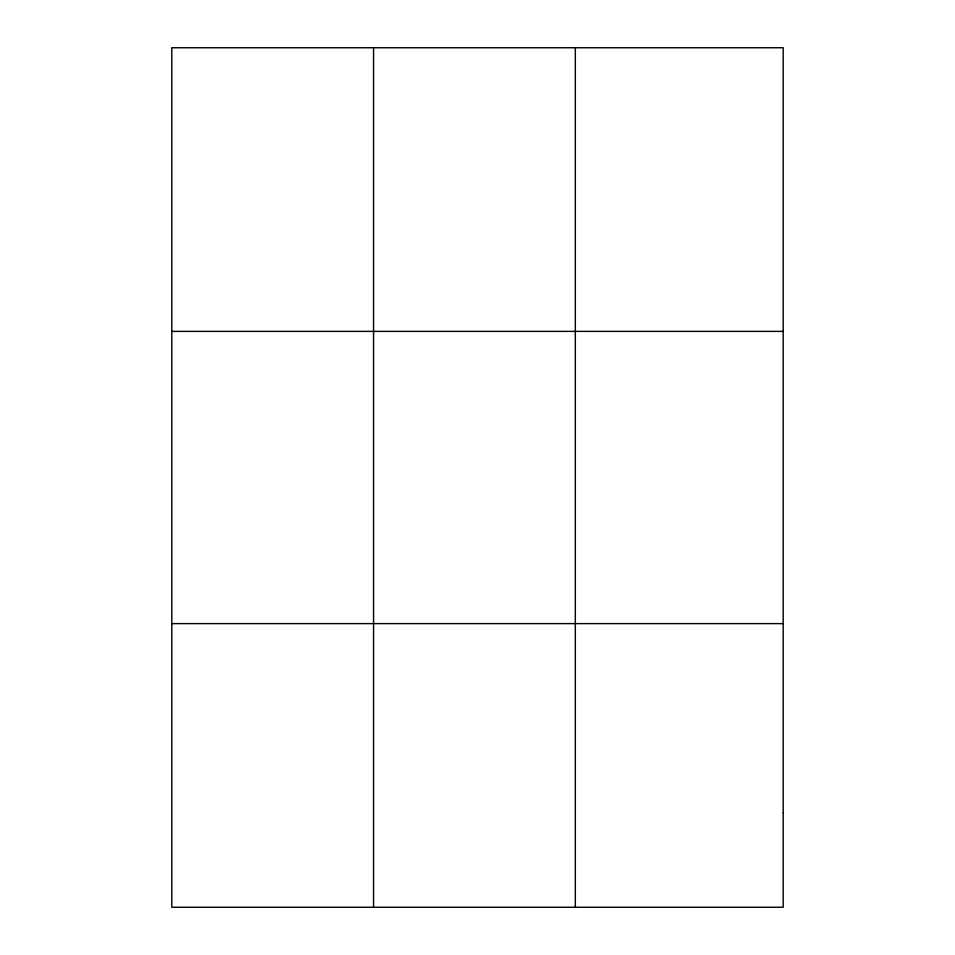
<?xml version="1.0" encoding="UTF-8"?>
<svg xmlns="http://www.w3.org/2000/svg" width="955" height="955" viewBox="0 0 955 955"><rect width="100%" height="100%" fill="white"/><g stroke="black" fill="none" stroke-linecap="round" stroke-linejoin="round"><path stroke-width="1.43" d="M373.56 47.75L373.56 907.25M575.328 47.75L575.328 907.25M171.804 331.385L783.196 331.385M171.804 623.615L783.196 623.615M783.196 812.705L783.196 907.25L171.804 907.25L171.804 47.75L783.196 47.75L783.196 812.705"/></g></svg>
